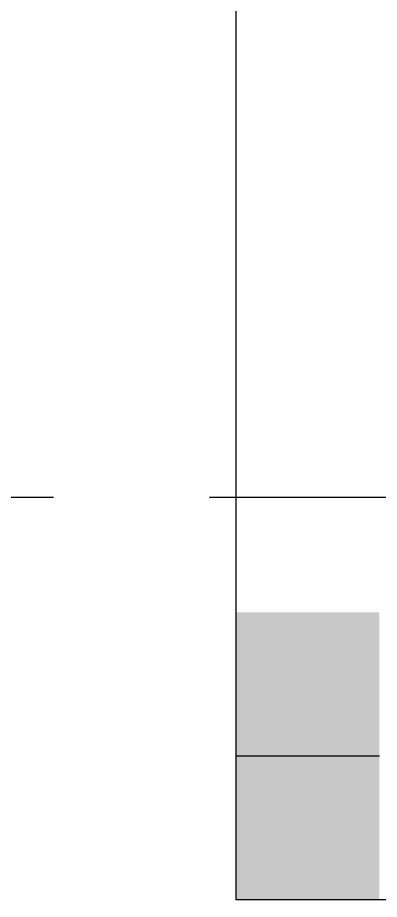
# Model space of a CAD drawing. Header units: metres. Extents: x 0 to 298, y 0 to 162.
# Drawn here: x 201.982 to 202.562, y 98.667 to 100.08 of the extents above; entities that cross this region are included whole.
import ezdxf

# ---------------------------------------------------------------- set-up
doc = ezdxf.new("R2010")
doc.units = ezdxf.units.M
doc.header["$MEASUREMENT"] = 0
doc.linetypes.add('DASHED', pattern=[0.75, 0.5, -0.25])
doc.layers.add('BLK_1_FLR_0_CARPET_AREA', color=10, linetype='Continuous')

msp = doc.modelspace()

# ---------------------------------------------------------------- hatches: boundary and pattern name
at = {"ltscale": 0.25}
msp.add_hatch(color=256, dxfattribs=at).paths.add_polyline_path([(202.56203, 99.1272), (202.33203, 99.1272), (202.33203, 98.8972), (202.33203, 98.6672), (202.56203, 98.6672)])

# ---------------------------------------------------------------- linework, layer by layer
for p, q in [((202.33203, 107.0472), (202.33203, 98.6672)), ((202.33203, 98.8972), (202.56203, 98.8972)), ((202.33203, 98.6672), (202.89203, 98.6672))]:
    msp.add_line(p, q, dxfattribs=at)
at = {"linetype": 'DASHED'}
msp.add_line((228.28999, 99.31294), (170.76649, 99.30858), dxfattribs=at)
at = {"layer": 'BLK_1_FLR_0_CARPET_AREA', "color": 15, "linetype": 'Continuous', "lineweight": 30}
msp.add_lwpolyline([(173.36408, 98.6672), (195.88203, 98.6672), (195.88224, 106.8172), (199.98203, 106.8172), (199.98203, 98.6672), (200.21203, 98.6672), (200.21203, 106.8172), (202.33203, 106.8172), (202.33203, 98.6672), (224.97038, 98.6672), (224.97106, 96.4572), (218.74083, 96.4572), (218.74083, 96.2272), (224.97108, 96.22761), (224.9716, 92.12751), (216.53083, 92.12751), (216.53083, 96.45744), (183.12038, 96.4572), (183.12038, 88.5422), (180.91038, 88.5422)], dxfattribs=at)

doc.saveas('drawing.dxf')
